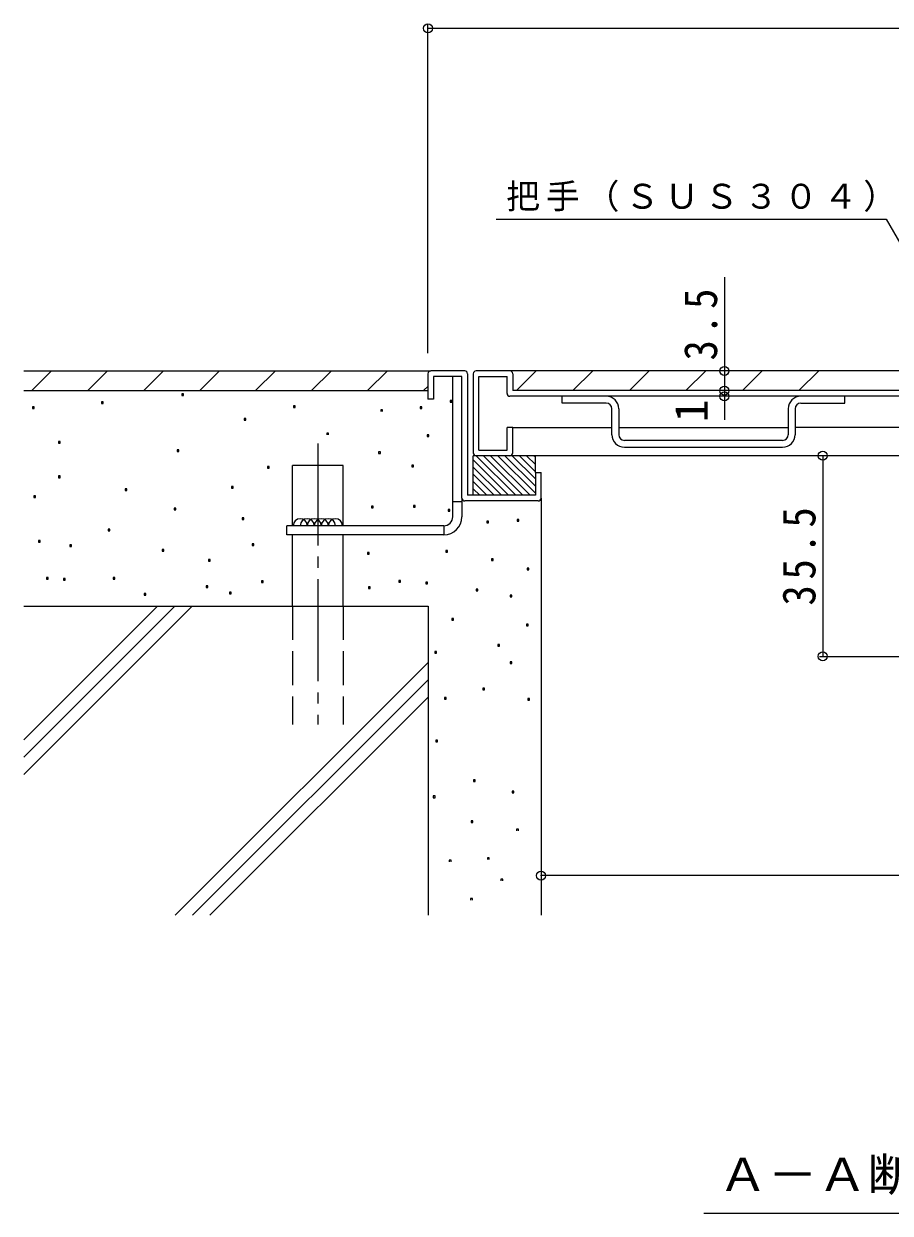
# Model space of a CAD drawing. Units: millimetres at full size; details may follow other scales. Extents: x -331 to 354, y -282 to 257.
# Drawn here: x -70.1 to 83.2, y 14.6 to 225 of the extents above; entities that cross this region are included whole.
import ezdxf
from ezdxf.enums import TextEntityAlignment as Align

# ---------------------------------------------------------------- set-up
doc = ezdxf.new("R2010")
doc.units = ezdxf.units.MM
doc.header["$LTSCALE"] = 2
doc.header["$PDMODE"] = 32
doc.header["$PDSIZE"] = 1.6
doc.linetypes.add('CHAIN2', pattern=[12, 9, -1, 1, -1])
doc.linetypes.add('DASHED3', pattern=[4, 3, -1])
for name, color, linetype, lineweight in [('D-1', 2, 'Continuous', 9), ('D-2', 3, 'Continuous', 9), ('D-4', 7, 'Continuous', 9), ('D-5', 7, 'Continuous', 9), ('D-6', 7, 'Continuous', 9)]:
    doc.layers.add(name, color=color, linetype=linetype, lineweight=lineweight)
doc.styles.add('ＭＳ ゴシック', font='')
doc.styles.get('ＭＳ ゴシック').set_extended_font_data('MS Gothic')

msp = doc.modelspace()

# ---------------------------------------------------------------- linework, layer by layer
at = {"layer": 'D-1'}
for p, q in [((1.371, 163.097), (1.371, 158.597)), ((7.876, 163.597), (1.871, 163.597)), ((7.371, 162.597), (2.371, 162.597)), ((2.371, 162.597), (2.371, 158.597)), ((5.771, 137.809), (5.771, 162.597)), ((7.371, 141.097), (7.371, 162.597)), ((8.371, 163.097), (8.371, 141.597)), ((2.371, 158.597), (1.371, 158.597)), ((20.371, 148.597), (9.371, 148.597)), ((9.371, 141.597), (9.371, 148.597)), ((15.628, 141.597), (9.371, 147.854)), ((16.901, 141.597), (9.901, 148.597)), ((18.173, 141.597), (11.173, 148.597)), ((19.446, 141.597), (12.446, 148.597)), ((20.371, 141.945), (13.719, 148.597)), ((20.371, 143.218), (14.992, 148.597)), ((20.371, 144.491), (16.265, 148.597)), ((20.371, 145.763), (17.537, 148.597)), ((20.37, 147.038), (18.81, 148.597)), ((20.371, 148.309), (20.083, 148.597)), ((20.371, 145.597), (20.371, 148.597)), ((14.355, 141.597), (9.371, 146.581)), ((13.082, 141.597), (9.371, 145.308)), ((20.371, 145.597), (21.371, 145.597)), ((20.371, 145.597), (20.371, 141.597)), ((21.371, 141.097), (21.371, 145.597)), ((11.809, 141.597), (9.371, 144.035)), ((7.371, 141.091), (7.371, 137.809)), ((20.371, 141.597), (8.371, 141.597)), ((10.537, 141.597), (9.371, 142.763)), ((7.371, 140.409), (5.771, 140.409)), ((20.871, 140.597), (7.871, 140.597)), ((-23.629, 134.609), (-23.629, 136.209)), ((4.171, 136.209), (-23.629, 136.209)), ((4.171, 136.209), (4.171, 134.609)), ((4.171, 134.609), (-23.629, 134.609))]:
    msp.add_line(p, q, dxfattribs=at)
for centre, radius, start, end in [((1.871, 163.097), 0.5, 90, 180), ((7.871, 163.097), 0.5, 0, 90), ((7.871, 141.097), 0.5, 180, 270), ((20.871, 141.097), 0.5, 270, 0), ((4.171, 137.809), 3.2, 270, 0), ((4.171, 137.809), 1.6, 270, 0)]:
    msp.add_arc(centre, radius, start, end, dxfattribs=at)
at = {"layer": 'D-2'}
for p, q in [((9.371, 163.097), (9.371, 149.097)), ((192.871, 163.597), (9.871, 163.597)), ((10.371, 162.597), (15.371, 162.597)), ((10.371, 149.597), (10.371, 162.597)), ((15.371, 159.597), (15.371, 162.597)), ((16.371, 163.097), (16.371, 160.097)), ((20.512, 163.597), (17.012, 160.097)), ((30.512, 163.597), (27.012, 160.097)), ((40.512, 163.597), (37.012, 160.097)), ((50.512, 163.597), (47.012, 160.097)), ((60.512, 163.597), (57.012, 160.097)), ((70.512, 163.597), (67.012, 160.097)), ((186.371, 160.097), (16.371, 160.097)), ((87.872, 159.097), (15.871, 159.097)), ((25.121, 157.897), (25.121, 159.097)), ((32.921, 157.897), (25.121, 157.897)), ((67.321, 157.897), (75.121, 157.897)), ((75.121, 157.897), (75.121, 159.097)), ((33.921, 152.297), (33.921, 156.897)), ((35.121, 156.897), (35.121, 152.297)), ((65.121, 156.897), (65.121, 152.297)), ((66.321, 156.897), (66.321, 152.297)), ((16.371, 153.597), (17.878, 153.597)), ((17.878, 153.597), (33.921, 153.597)), ((35.121, 153.597), (65.121, 153.597)), ((86.871, 153.597), (66.321, 153.597)), ((64.121, 151.297), (36.121, 151.297)), ((36.121, 150.097), (64.121, 150.097)), ((15.871, 148.597), (9.901, 148.597)), ((98.371, 148.597), (15.871, 148.597))]:
    msp.add_line(p, q, dxfattribs=at)
for points in [[(10.371, 149.597), (15.371, 149.597), (15.371, 153.597)], [(16.371, 149.097), (16.371, 153.597), (15.371, 153.597)]]:
    msp.add_lwpolyline(points, dxfattribs=at)
for centre, radius, start, end in [((9.871, 163.097), 0.5, 90, 180), ((15.871, 163.097), 0.5, 0, 90), ((15.871, 159.597), 0.5, 180, 270), ((32.921, 156.897), 2.2, 0, 90), ((32.921, 156.897), 1, 0, 90), ((67.321, 156.897), 2.2, 90, 180), ((67.321, 156.897), 1, 90, 180), ((36.121, 152.297), 2.2, 180, 270), ((36.121, 152.297), 1, 180, 270), ((64.121, 152.297), 1, 270, 0), ((64.121, 152.297), 2.2, 270, 0), ((9.871, 149.097), 0.5, 180, 270), ((15.871, 149.097), 0.5, 270, 0)]:
    msp.add_arc(centre, radius, start, end, dxfattribs=at)
at = {"layer": 'D-4'}
for p, q in [((1.371, 166.714), (1.371, 224.782)), ((1.371, 224.182), (201.363, 224.182)), ((53.823, 159.097), (53.823, 154.92)), ((71.221, 148.597), (71.221, 113.097)), ((70.621, 113.097), (96.557, 113.097)), ((181.371, 74.327), (21.371, 74.327))]:
    msp.add_line(p, q, dxfattribs=at)
msp.add_lwpolyline([(53.823, 180.156), (53.823, 160.097), (53.823, 159.097)], dxfattribs=at)
for p in [(1.371, 224.182), (53.823, 163.597), (53.823, 160.097), (53.823, 159.097), (71.221, 148.597), (71.221, 113.097), (21.371, 74.327)]:
    msp.add_point(p, dxfattribs=at)
at = {"layer": 'D-5'}
for p, q in [((13.44, 190.399), (82.44, 190.399)), ((82.44, 190.399), (98.203, 163.097)), ((50.166, 14.624), (180.972, 14.624))]:
    msp.add_line(p, q, dxfattribs=at)
at = {"layer": 'D-6', "color": 6, "lineweight": 5}
for p, q in [((-70.144, 163.597), (1.871, 163.597)), ((-65.214, 163.597), (-68.714, 160.097)), ((-55.315, 163.597), (-58.815, 160.097)), ((-45.415, 163.597), (-48.915, 160.097)), ((-35.516, 163.597), (-39.016, 160.097)), ((-25.616, 163.597), (-29.116, 160.097)), ((-15.717, 163.597), (-19.217, 160.097)), ((-5.817, 163.597), (-9.318, 160.097)), ((-70.144, 160.097), (1.379, 160.097)), ((1.379, 160.895), (0.582, 160.097)), ((-13.621, 146.865), (-22.621, 146.865)), ((-22.621, 136.209), (-22.621, 146.865)), ((-13.621, 136.209), (-13.621, 146.865)), ((21.371, 141.097), (21.371, 67.309)), ((-22.621, 122.009), (-22.621, 134.609)), ((-13.621, 122.009), (-13.621, 134.609)), ((-70.144, 122.009), (1.379, 122.009)), ((-70.144, 95.268), (-43.403, 122.009)), ((-70.144, 98.328), (-46.463, 122.009)), ((-70.144, 92.208), (-40.343, 122.009)), ((1.379, 122.009), (1.379, 67.309)), ((-43.33, 67.309), (1.379, 112.018)), ((-40.27, 67.309), (1.379, 108.958)), ((-37.21, 67.309), (1.379, 105.898))]:
    msp.add_line(p, q, dxfattribs=at)
at = {"layer": 'D-6', "color": 6, "linetype": 'CHAIN2', "lineweight": 5}
msp.add_line((-18.121, 150.742), (-18.121, 101.066), dxfattribs=at)
at = {"layer": 'D-6', "color": 6, "linetype": 'DASHED3', "lineweight": 5}
for p, q in [((-22.621, 122.009), (-22.621, 101.066)), ((-13.621, 122.009), (-13.621, 101.066))]:
    msp.add_line(p, q, dxfattribs=at)
at = {"layer": 'D-6'}
for points in [[(-56.088, 157.851), (-56.088, 158.151), (-56.388, 158.151), (-56.388, 157.851)], [(-41.869, 159.232), (-41.869, 159.532), (-42.169, 159.532), (-42.169, 159.232)], [(5.592, 158.064), (5.592, 158.365), (5.292, 158.365), (5.292, 158.064)], [(-68.32, 156.945), (-68.32, 157.245), (-68.62, 157.245), (-68.62, 156.945)], [(-22.128, 157.099), (-22.128, 157.399), (-22.428, 157.399), (-22.428, 157.099)], [(0.277, 156.96), (0.277, 157.26), (-0.023, 157.26), (-0.023, 156.96)], [(-30.864, 154.878), (-30.864, 155.178), (-31.164, 155.178), (-31.164, 154.878)], [(1.52, 151.991), (1.52, 152.291), (1.22, 152.291), (1.22, 151.991)], [(-63.723, 150.799), (-63.723, 151.099), (-64.023, 151.099), (-64.023, 150.799)], [(-42.711, 149.325), (-42.711, 149.625), (-43.011, 149.625), (-43.011, 149.325)], [(-7.056, 148.977), (-7.056, 149.278), (-7.356, 149.278), (-7.356, 148.977)], [(-26.723, 146.384), (-26.723, 146.684), (-27.023, 146.684), (-27.023, 146.384)], [(-1.172, 146.607), (-1.172, 146.907), (-1.472, 146.907), (-1.472, 146.607)], [(-63.723, 144.706), (-63.723, 145.006), (-64.023, 145.006), (-64.023, 144.706)], [(-33.081, 142.851), (-33.081, 143.152), (-33.381, 143.152), (-33.381, 142.851)], [(-68.05, 141.174), (-68.05, 141.474), (-68.35, 141.474), (-68.35, 141.174)], [(-51.892, 142.439), (-51.892, 142.739), (-52.192, 142.739), (-52.192, 142.439)], [(-43.229, 139.033), (-43.229, 139.333), (-43.529, 139.333), (-43.529, 139.033)], [(-8.315, 139.352), (-8.315, 139.652), (-8.615, 139.652), (-8.615, 139.352)], [(-0.911, 139.5), (-0.911, 139.8), (-1.21, 139.8), (-1.21, 139.5)], [(5.249, 138.765), (5.249, 139.065), (4.949, 139.065), (4.949, 138.765)], [(-31.227, 137.288), (-31.227, 137.588), (-31.527, 137.588), (-31.527, 137.288)], [(12.105, 136.741), (12.105, 137.041), (11.805, 137.041), (11.805, 136.741)], [(17.429, 136.988), (17.429, 137.288), (17.129, 137.288), (17.129, 136.988)], [(-54.928, 135.331), (-54.928, 135.631), (-55.228, 135.631), (-55.228, 135.331)], [(-67.256, 133.315), (-67.256, 133.615), (-67.556, 133.615), (-67.556, 133.315)], [(-61.692, 132.52), (-61.692, 132.82), (-61.992, 132.82), (-61.992, 132.52)], [(-29.425, 132.713), (-29.425, 133.013), (-29.725, 133.013), (-29.725, 132.713)], [(-45.356, 131.725), (-45.356, 132.025), (-45.656, 132.025), (-45.656, 131.725)], [(-9.006, 131.191), (-9.006, 131.491), (-9.306, 131.491), (-9.306, 131.191)], [(4.835, 131.518), (4.835, 131.818), (4.535, 131.818), (4.535, 131.518)], [(-37.144, 129.959), (-37.144, 130.259), (-37.443, 130.259), (-37.443, 129.959)], [(12.91, 130.069), (12.91, 130.369), (12.61, 130.369), (12.61, 130.069)], [(19.223, 128.43), (19.223, 128.73), (18.924, 128.73), (18.924, 128.43)], [(-65.843, 126.78), (-65.843, 127.08), (-66.143, 127.08), (-66.143, 126.78)], [(-62.84, 126.603), (-62.84, 126.903), (-63.14, 126.903), (-63.14, 126.603)], [(-54.01, 126.78), (-54.01, 127.08), (-54.31, 127.08), (-54.31, 126.78)], [(-27.783, 126.162), (-27.783, 126.462), (-28.083, 126.462), (-28.083, 126.162)], [(-3.484, 126.221), (-3.484, 126.521), (-3.784, 126.521), (-3.784, 126.221)], [(1.315, 125.927), (1.315, 126.227), (1.015, 126.227), (1.015, 125.927)], [(-48.555, 123.943), (-48.555, 124.244), (-48.855, 124.244), (-48.855, 123.943)], [(-37.585, 125.279), (-37.585, 125.579), (-37.885, 125.579), (-37.885, 125.279)], [(-33.439, 124.151), (-33.439, 124.451), (-33.739, 124.451), (-33.739, 124.151)], [(-8.868, 125.117), (-8.868, 125.417), (-9.168, 125.417), (-9.168, 125.117)], [(10.218, 124.685), (10.218, 124.985), (9.918, 124.985), (9.918, 124.685)], [(16.223, 123.65), (16.223, 123.95), (15.923, 123.95), (15.923, 123.65)], [(5.87, 119.508), (5.87, 119.808), (5.57, 119.808), (5.57, 119.508)], [(19.085, 118.491), (19.085, 118.791), (18.785, 118.791), (18.785, 118.491)], [(2.856, 113.688), (2.856, 113.988), (2.556, 113.988), (2.556, 113.688)], [(14.038, 114.93), (14.038, 115.23), (13.738, 115.23), (13.738, 114.93)], [(16.187, 111.865), (16.187, 112.165), (15.887, 112.165), (15.887, 111.865)], [(11.355, 107.171), (11.355, 107.471), (11.055, 107.471), (11.055, 107.171)], [(4.591, 105.515), (4.591, 105.815), (4.291, 105.815), (4.291, 105.515)], [(19.362, 105.377), (19.362, 105.677), (19.062, 105.677), (19.062, 105.377)], [(3.073, 97.992), (3.073, 98.292), (2.773, 98.292), (2.773, 97.992)], [(9.701, 90.968), (9.701, 91.268), (9.401, 91.268), (9.401, 90.968)], [(2.615, 88.115), (2.615, 88.415), (2.315, 88.415), (2.315, 88.115)], [(16.557, 88.944), (16.557, 89.244), (16.257, 89.244), (16.257, 88.944)], [(9.287, 83.721), (9.287, 84.021), (8.987, 84.021), (8.987, 83.721)]]:
    msp.add_lwpolyline(points, close=True, dxfattribs=at)
for points in [[(-6.671, 156.43), (-6.671, 156.73), (-6.971, 156.73), (-6.971, 156.43)], [(-16.208, 152.258), (-16.208, 152.558), (-16.508, 152.558), (-16.508, 152.258)], [(17.362, 82.272), (17.362, 82.572), (17.062, 82.572), (17.062, 82.272)], [(5.449, 76.756), (5.449, 77.056), (5.149, 77.056), (5.149, 76.756)], [(12.205, 77.154), (12.205, 77.454), (11.905, 77.454), (11.905, 77.154)], [(14.589, 73.379), (14.589, 73.679), (14.289, 73.679), (14.289, 73.379)], [(9.224, 70.001), (9.224, 70.301), (8.924, 70.301), (8.924, 70.001)]]:
    msp.add_lwpolyline(points, dxfattribs=at)
at = {"layer": 'D-6', "color": 6, "lineweight": 5}
for centre in [(-21.234, 136.209), (-19.989, 136.209), (-18.743, 136.209), (-17.498, 136.209), (-16.253, 136.209), (-15.007, 136.209)]:
    msp.add_arc(centre, 1.245, 0, 180, dxfattribs=at)

# ---------------------------------------------------------------- texts
at = {"layer": 'D-4', "color": 2, "style": 'ＭＳ ゴシック'}
msp.add_text('1', height=5.865, rotation=90, dxfattribs=at).set_placement((52.623, 154.532), align=Align.BOTTOM_LEFT)
at = {"layer": 'D-4', "color": 2, "char_height": 5.865, "attachment_point": 7, "rotation": 90, "style": 'ＭＳ ゴシック'}
for s, insert in [('\\T1.27;\\W0.9;3.5', (52.623, 165.439)), ('\\T1.28;\\W0.9;35.5', (70.021, 122.097))]:
    msp.add_mtext(s, dxfattribs=dict(at, insert=insert))
at = {"layer": 'D-5', "color": 2, "style": 'ＭＳ ゴシック', "width": 1.1}
msp.add_text('Ａ－Ａ断面詳細図\u3000Ｓ＝１：２', height=5.865, dxfattribs=at).set_placement((52.707, 16.787), align=Align.BOTTOM_LEFT)
at = {"layer": 'D-5', "insert": (15.202, 191.708), "char_height": 4.399, "attachment_point": 7, "style": 'ＭＳ ゴシック'}
msp.add_mtext('\\T1.17;把手（ＳＵＳ３０４）', dxfattribs=at)

doc.saveas('drawing.dxf')
